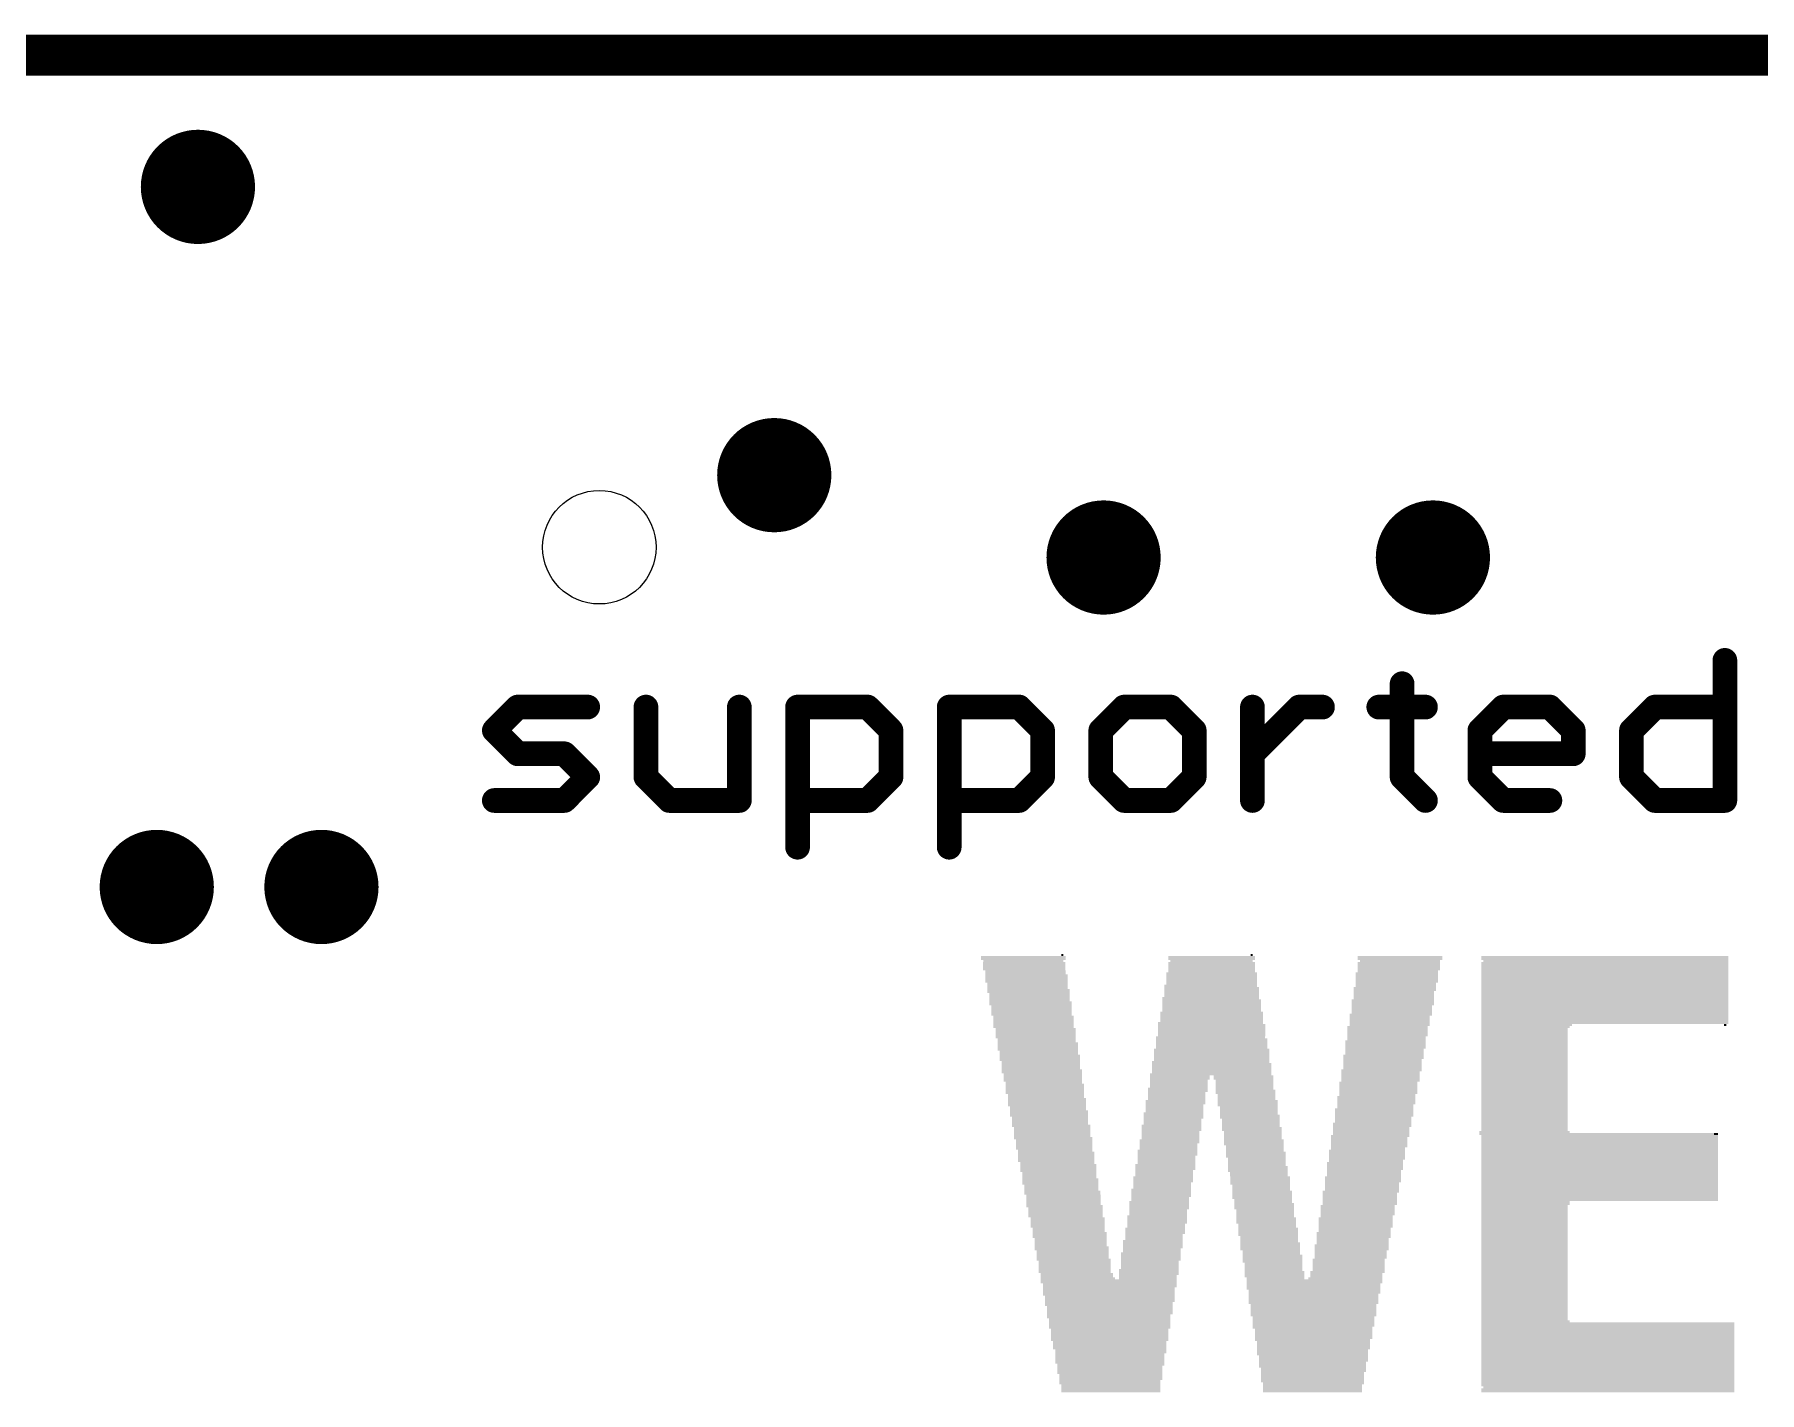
# Model space of a CAD drawing. Extents: x -2.4 to 65.5, y -2.3 to 59.9.
# Drawn here: x 31.12 to 41.77, y 51.49 to 59.87 of the extents above; entities that cross this region are included whole.
import ezdxf

# ---------------------------------------------------------------- set-up
doc = ezdxf.new("R2010")
doc.units = 0
for name, color, linetype in [('18', 94, 'CONTINUOUS'), ('20', 178, 'CONTINUOUS'), ('21', 251, 'CONTINUOUS')]:
    doc.layers.add(name, color=color, linetype=linetype)

# ---------------------------------------------------------------- blocks, each defined once
blk = doc.blocks.new('RECT')
blk.add_solid([(-0.5, -0.5), (0.5, -0.5), (-0.5, 0.5), (0.5, 0.5)])
blk = doc.blocks.new('ROUNDV')
at = {"const_width": 0.5}
blk.add_lwpolyline([(0, -0.25, 1), (0, 0.25, 1), (0, -0.25)], format="xyb", dxfattribs=at)

msp = doc.modelspace()

# ---------------------------------------------------------------- linework, layer by layer
at = {"layer": '20', "const_width": 0.254}
msp.add_lwpolyline([(25.2222, 59.7408), (59.3598, 59.7408)], dxfattribs=at)
at = {"layer": '20'}
msp.add_circle((34.6075, 56.7055), 0.35, dxfattribs=at)
at = {"layer": '21', "const_width": 0.1524}
for points in [[(41.5524, 56.0077), (41.5524, 55.1434)], [(39.561, 55.8637), (39.561, 55.2875)], [(33.9598, 55.5756), (34.1039, 55.7196)], [(34.1039, 55.7196), (34.536, 55.7196)], [(34.8953, 55.7196), (34.8953, 55.2875)], [(35.4715, 55.1434), (35.4715, 55.7196)], [(35.8308, 54.8553), (35.8308, 55.7196)], [(35.8308, 55.7196), (36.263, 55.7196)], [(36.263, 55.7196), (36.4071, 55.5756)], [(36.7664, 54.8553), (36.7664, 55.7196)], [(36.7664, 55.7196), (37.1985, 55.7196)], [(37.1985, 55.7196), (37.3426, 55.5756)], [(37.8459, 55.7196), (37.7019, 55.5756)], [(38.134, 55.7196), (37.8459, 55.7196)], [(38.2781, 55.5756), (38.134, 55.7196)], [(38.6374, 55.1434), (38.6374, 55.7196)], [(38.6374, 55.4315), (38.9255, 55.7196)], [(38.9255, 55.7196), (39.0696, 55.7196)], [(39.417, 55.7196), (39.7051, 55.7196)], [(40.0407, 55.5756), (40.1847, 55.7196)], [(40.1847, 55.7196), (40.4728, 55.7196)], [(40.4728, 55.7196), (40.6169, 55.5756)], [(40.9762, 55.5756), (41.1202, 55.7196)], [(41.1202, 55.7196), (41.5524, 55.7196)], [(34.1039, 55.4315), (33.9598, 55.5756)], [(36.4071, 55.5756), (36.4071, 55.2875)], [(37.3426, 55.5756), (37.3426, 55.2875)], [(37.7019, 55.5756), (37.7019, 55.2875)], [(38.2781, 55.2875), (38.2781, 55.5756)], [(40.0407, 55.2875), (40.0407, 55.5756)], [(40.6169, 55.5756), (40.6169, 55.4315)], [(40.9762, 55.2875), (40.9762, 55.5756)], [(34.392, 55.4315), (34.1039, 55.4315)], [(34.536, 55.2875), (34.392, 55.4315)], [(40.6169, 55.4315), (40.0407, 55.4315)], [(34.392, 55.1434), (34.536, 55.2875)], [(34.8953, 55.2875), (35.0394, 55.1434)], [(36.4071, 55.2875), (36.263, 55.1434)], [(37.3426, 55.2875), (37.1985, 55.1434)], [(37.7019, 55.2875), (37.8459, 55.1434)], [(38.134, 55.1434), (38.2781, 55.2875)], [(39.561, 55.2875), (39.7051, 55.1434)], [(40.1847, 55.1434), (40.0407, 55.2875)], [(41.1202, 55.1434), (40.9762, 55.2875)], [(33.9598, 55.1434), (34.392, 55.1434)], [(35.0394, 55.1434), (35.4715, 55.1434)], [(36.263, 55.1434), (35.8308, 55.1434)], [(37.1985, 55.1434), (36.7664, 55.1434)], [(37.8459, 55.1434), (38.134, 55.1434)], [(40.4728, 55.1434), (40.1847, 55.1434)], [(41.5524, 55.1434), (41.1202, 55.1434)]]:
    msp.add_lwpolyline(points, dxfattribs=at)
at = {"layer": '21', "const_width": 0.0762}
for points in [[(41.5905, 56.0077, 1), (41.5143, 56.0077)], [(39.5991, 55.8637, 1), (39.5229, 55.8637)], [(34.1039, 55.7577, 1), (34.1039, 55.6815)], [(34.1308, 55.6927, 1), (34.0769, 55.7466)], [(34.536, 55.6815, 1), (34.536, 55.7577)], [(34.9334, 55.7196, 1), (34.8572, 55.7196)], [(35.5096, 55.7196, 1), (35.4334, 55.7196)], [(35.8689, 55.7196, 1), (35.7927, 55.7196)], [(35.8308, 55.7577, 1), (35.8308, 55.6815)], [(36.2899, 55.7466, 1), (36.2361, 55.6927)], [(36.263, 55.6815, 1), (36.263, 55.7577)], [(36.8045, 55.7196, 1), (36.7283, 55.7196)], [(36.7664, 55.7577, 1), (36.7664, 55.6815)], [(37.2255, 55.7466, 1), (37.1716, 55.6927)], [(37.1985, 55.6815, 1), (37.1985, 55.7577)], [(37.8459, 55.7577, 1), (37.8459, 55.6815)], [(37.8729, 55.6927, 1), (37.819, 55.7466)], [(38.161, 55.7466, 1), (38.1071, 55.6927)], [(38.134, 55.6815, 1), (38.134, 55.7577)], [(38.6755, 55.7196, 1), (38.5993, 55.7196)], [(38.9255, 55.7577, 1), (38.9255, 55.6815)], [(38.9524, 55.6927, 1), (38.8986, 55.7466)], [(39.0696, 55.6815, 1), (39.0696, 55.7577)], [(39.417, 55.7577, 1), (39.417, 55.6815)], [(39.7051, 55.6815, 1), (39.7051, 55.7577)], [(40.1847, 55.7577, 1), (40.1847, 55.6815)], [(40.2117, 55.6927, 1), (40.1578, 55.7466)], [(40.4998, 55.7466, 1), (40.4459, 55.6927)], [(40.4728, 55.6815, 1), (40.4728, 55.7577)], [(41.1202, 55.7577, 1), (41.1202, 55.6815)], [(41.1472, 55.6927, 1), (41.0933, 55.7466)], [(41.5524, 55.6815, 1), (41.5524, 55.7577)], [(33.9867, 55.6025, 1), (33.9329, 55.5486)], [(33.9329, 55.6025, 1), (33.9867, 55.5486)], [(36.4452, 55.5756, 1), (36.369, 55.5756)], [(36.3801, 55.5486, 1), (36.434, 55.6025)], [(37.3807, 55.5756, 1), (37.3045, 55.5756)], [(37.3156, 55.5486, 1), (37.3695, 55.6025)], [(37.6749, 55.6025, 1), (37.7288, 55.5486)], [(37.74, 55.5756, 1), (37.6638, 55.5756)], [(38.3162, 55.5756, 1), (38.24, 55.5756)], [(38.2512, 55.5486, 1), (38.305, 55.6025)], [(40.0137, 55.6025, 1), (40.0676, 55.5486)], [(40.0788, 55.5756, 1), (40.0026, 55.5756)], [(40.655, 55.5756, 1), (40.5788, 55.5756)], [(40.59, 55.5486, 1), (40.6438, 55.6025)], [(40.9492, 55.6025, 1), (41.0031, 55.5486)], [(41.0143, 55.5756, 1), (40.9381, 55.5756)], [(34.1039, 55.4696, 1), (34.1039, 55.3934)], [(34.0769, 55.4046, 1), (34.1308, 55.4585)], [(34.4189, 55.4585, 1), (34.365, 55.4046)], [(34.392, 55.3934, 1), (34.392, 55.4696)], [(38.6105, 55.4585, 1), (38.6643, 55.4046)], [(40.0407, 55.4696, 1), (40.0407, 55.3934)], [(40.5788, 55.4315, 1), (40.655, 55.4315)], [(40.6169, 55.3934, 1), (40.6169, 55.4696)], [(34.563, 55.2605, 1), (34.5091, 55.3144)], [(34.5091, 55.2605, 1), (34.563, 55.3144)], [(34.9223, 55.3144, 1), (34.8684, 55.2605)], [(36.434, 55.2605, 1), (36.3801, 55.3144)], [(37.3695, 55.2605, 1), (37.3156, 55.3144)], [(37.7288, 55.3144, 1), (37.6749, 55.2605)], [(38.305, 55.2605, 1), (38.2512, 55.3144)], [(39.588, 55.3144, 1), (39.5341, 55.2605)], [(40.0676, 55.3144, 1), (40.0137, 55.2605)], [(41.0031, 55.3144, 1), (40.9492, 55.2605)], [(34.8572, 55.2875, 1), (34.9334, 55.2875)], [(36.369, 55.2875, 1), (36.4452, 55.2875)], [(37.3045, 55.2875, 1), (37.3807, 55.2875)], [(37.6638, 55.2875, 1), (37.74, 55.2875)], [(38.24, 55.2875, 1), (38.3162, 55.2875)], [(39.5229, 55.2875, 1), (39.5991, 55.2875)], [(40.0026, 55.2875, 1), (40.0788, 55.2875)], [(40.9381, 55.2875, 1), (41.0143, 55.2875)], [(33.9598, 55.1815, 1), (33.9598, 55.1053)], [(34.365, 55.1703, 1), (34.4189, 55.1165)], [(34.392, 55.1053, 1), (34.392, 55.1815)], [(35.0394, 55.1815, 1), (35.0394, 55.1053)], [(35.0124, 55.1165, 1), (35.0663, 55.1703)], [(35.4334, 55.1434, 1), (35.5096, 55.1434)], [(35.4715, 55.1053, 1), (35.4715, 55.1815)], [(35.8308, 55.1815, 1), (35.8308, 55.1053)], [(36.2361, 55.1703, 1), (36.2899, 55.1165)], [(36.263, 55.1053, 1), (36.263, 55.1815)], [(36.7664, 55.1815, 1), (36.7664, 55.1053)], [(37.1716, 55.1703, 1), (37.2255, 55.1165)], [(37.1985, 55.1053, 1), (37.1985, 55.1815)], [(37.8459, 55.1815, 1), (37.8459, 55.1053)], [(37.819, 55.1165, 1), (37.8729, 55.1703)], [(38.1071, 55.1703, 1), (38.161, 55.1165)], [(38.134, 55.1053, 1), (38.134, 55.1815)], [(38.5993, 55.1434, 1), (38.6755, 55.1434)], [(39.6782, 55.1165, 1), (39.732, 55.1703)], [(40.1847, 55.1815, 1), (40.1847, 55.1053)], [(40.1578, 55.1165, 1), (40.2117, 55.1703)], [(40.4728, 55.1053, 1), (40.4728, 55.1815)], [(41.1202, 55.1815, 1), (41.1202, 55.1053)], [(41.0933, 55.1165, 1), (41.1472, 55.1703)], [(41.5143, 55.1434, 1), (41.5905, 55.1434)], [(41.5524, 55.1053, 1), (41.5524, 55.1815)], [(35.7927, 54.8553, 1), (35.8689, 54.8553)], [(36.7283, 54.8553, 1), (36.8045, 54.8553)]]:
    msp.add_lwpolyline(points, format="xyb", dxfattribs=at)

# ---------------------------------------------------------------- block references
at = {"layer": '18', "xscale": 0.7048, "yscale": 0.7048}
for p in [(32.131, 58.928), (35.687, 57.15), (37.719, 56.642), (39.751, 56.642), (31.877, 54.61), (32.893, 54.61)]:
    msp.add_blockref('ROUNDV', p, dxfattribs=at)
at = {"layer": '21', "yscale": 0.0127}
for p, xscale in [((37.2237, 54.1782), 0.5207), ((37.465, 54.1909), 0.0127), ((38.3858, 54.1782), 0.5334), ((38.6334, 54.1909), 0.0127), ((39.5478, 54.1782), 0.5207), ((40.8115, 54.1782), 1.524), ((37.2237, 54.1655), 0.5207), ((37.23, 54.1401), 0.508), ((37.23, 54.1274), 0.508), ((37.23, 54.1147), 0.508), ((37.23, 54.102), 0.508), ((37.2237, 54.1528), 0.4953), ((37.2364, 54.0893), 0.4953), ((37.2364, 54.0766), 0.4953), ((37.2428, 54.0639), 0.508), ((38.3858, 54.0766), 0.5588), ((38.3858, 54.0639), 0.5588), ((38.3858, 54.1655), 0.5334), ((38.3858, 54.1401), 0.5334), ((38.3858, 54.1274), 0.5334), ((38.3858, 54.1147), 0.5334), ((38.3858, 54.102), 0.5334), ((38.3858, 54.0893), 0.5334), ((38.3858, 54.1528), 0.508), ((39.5288, 54.0766), 0.508), ((39.5288, 54.0639), 0.508), ((39.5478, 54.1655), 0.5207), ((39.5351, 54.0893), 0.4953), ((39.5415, 54.1401), 0.508), ((39.5415, 54.1274), 0.508), ((39.5415, 54.1147), 0.508), ((39.5415, 54.102), 0.508), ((39.5478, 54.1528), 0.4953), ((40.8115, 54.1655), 1.524), ((40.8115, 54.1401), 1.524), ((40.8115, 54.1274), 1.524), ((40.8115, 54.1147), 1.524), ((40.8115, 54.102), 1.524), ((40.8115, 54.0893), 1.524), ((40.8115, 54.0766), 1.524), ((40.8115, 54.0639), 1.524), ((40.8178, 54.1528), 1.5113), ((37.2428, 54.0512), 0.508), ((37.2428, 54.0385), 0.508), ((37.2428, 54.0258), 0.508), ((37.2491, 54.0131), 0.4953), ((37.2491, 54.0004), 0.4953), ((37.2491, 53.9877), 0.4953), ((37.2555, 53.975), 0.508), ((37.2555, 53.9623), 0.508), ((38.3794, 54.0004), 0.5715), ((38.3858, 53.9877), 0.5842), ((38.3858, 53.975), 0.5842), ((38.3858, 53.9623), 0.5842), ((38.3858, 54.0512), 0.5588), ((38.3858, 54.0385), 0.5588), ((38.3858, 54.0258), 0.5588), ((38.3858, 54.0131), 0.5588), ((39.516, 53.9877), 0.508), ((39.516, 53.975), 0.508), ((39.5097, 53.9623), 0.4953), ((39.5224, 54.0131), 0.4953), ((39.5224, 54.0004), 0.4953), ((39.5288, 54.0512), 0.508), ((39.5288, 54.0385), 0.508), ((39.5288, 54.0258), 0.508), ((40.8115, 54.0512), 1.524), ((40.8115, 54.0385), 1.524), ((40.8115, 54.0258), 1.524), ((40.8115, 54.0131), 1.524), ((40.8115, 54.0004), 1.524), ((40.8115, 53.9877), 1.524), ((40.8115, 53.975), 1.524), ((40.8115, 53.9623), 1.524), ((37.2681, 53.8988), 0.508), ((37.2681, 53.8861), 0.508), ((37.2618, 53.9496), 0.4953), ((37.2618, 53.9369), 0.4953), ((37.2618, 53.9242), 0.4953), ((37.2618, 53.9115), 0.4953), ((37.2745, 53.8734), 0.4953), ((37.2745, 53.8607), 0.4953), ((38.3794, 53.9242), 0.5969), ((38.3858, 53.9115), 0.6096), ((38.3858, 53.8988), 0.6096), ((38.3858, 53.8861), 0.6096), ((38.3858, 53.8734), 0.6096), ((38.3858, 53.8607), 0.6096), ((38.3858, 53.9496), 0.5842), ((38.3858, 53.9369), 0.5842), ((39.497, 53.8734), 0.4953), ((39.497, 53.8607), 0.4953), ((39.5034, 53.9115), 0.508), ((39.5034, 53.8988), 0.508), ((39.5034, 53.8861), 0.508), ((39.5097, 53.9496), 0.4953), ((39.5097, 53.9369), 0.4953), ((39.5097, 53.9242), 0.4953), ((40.8115, 53.9496), 1.524), ((40.8115, 53.9369), 1.524), ((40.8115, 53.9242), 1.524), ((40.8115, 53.9115), 1.524), ((40.8115, 53.8988), 1.524), ((40.8115, 53.8861), 1.524), ((40.8115, 53.8734), 1.524), ((40.8115, 53.8607), 1.524), ((37.2745, 53.848), 0.4953), ((37.2745, 53.8353), 0.4953), ((37.2745, 53.8226), 0.4953), ((37.2872, 53.8099), 0.4953), ((37.2872, 53.7972), 0.4953), ((37.2872, 53.7845), 0.4953), ((37.2872, 53.7718), 0.4953), ((37.2872, 53.7591), 0.4953), ((37.2872, 53.7464), 0.4953), ((38.3794, 53.7718), 0.6477), ((38.3858, 53.7591), 0.6604), ((38.3858, 53.7464), 0.6604), ((38.3858, 53.8353), 0.635), ((38.3858, 53.8226), 0.635), ((38.3858, 53.8099), 0.635), ((38.3858, 53.7972), 0.635), ((38.3858, 53.7845), 0.635), ((38.3858, 53.848), 0.6096), ((39.4716, 53.7464), 0.4953), ((39.4843, 53.8099), 0.4953), ((39.4843, 53.7972), 0.4953), ((39.4843, 53.7845), 0.4953), ((39.4843, 53.7718), 0.4953), ((39.4843, 53.7591), 0.4953), ((39.4907, 53.8226), 0.508), ((39.497, 53.848), 0.4953), ((39.497, 53.8353), 0.4953), ((40.8115, 53.848), 1.524), ((40.8115, 53.8353), 1.524), ((40.8115, 53.8226), 1.524), ((40.8115, 53.8099), 1.524), ((40.8115, 53.7972), 1.524), ((40.8115, 53.7845), 1.524), ((40.8115, 53.7718), 1.524), ((40.3289, 53.7591), 0.5588), ((40.3225, 53.7464), 0.5461), ((41.5544, 53.7591), 0.0127), ((37.2999, 53.7337), 0.4953), ((37.2999, 53.721), 0.4953), ((37.2999, 53.7083), 0.4953), ((37.2999, 53.6956), 0.4953), ((37.2999, 53.6829), 0.4953), ((37.3062, 53.6702), 0.4826), ((37.3062, 53.6575), 0.4826), ((37.3126, 53.6448), 0.4953), ((38.3794, 53.6829), 0.6731), ((38.3858, 53.6702), 0.6858), ((38.3858, 53.6575), 0.6858), ((38.3858, 53.6448), 0.6858), ((38.3858, 53.7337), 0.6604), ((38.3858, 53.721), 0.6604), ((38.3858, 53.7083), 0.6604), ((38.3858, 53.6956), 0.6604), ((39.4589, 53.6575), 0.4953), ((39.4589, 53.6448), 0.4953), ((39.4716, 53.7337), 0.4953), ((39.4716, 53.721), 0.4953), ((39.4716, 53.7083), 0.4953), ((39.4716, 53.6956), 0.4953), ((39.4653, 53.6829), 0.4826), ((39.4653, 53.6702), 0.4826), ((40.3162, 53.7337), 0.5334), ((40.3162, 53.721), 0.5334), ((40.3162, 53.7083), 0.5334), ((40.3162, 53.6956), 0.5334), ((40.3162, 53.6829), 0.5334), ((40.3162, 53.6702), 0.5334), ((40.3162, 53.6575), 0.5334), ((40.3162, 53.6448), 0.5334), ((37.3126, 53.6321), 0.4953), ((37.3126, 53.6194), 0.4953), ((37.3126, 53.6067), 0.4953), ((37.3253, 53.5686), 0.4953), ((37.3253, 53.5559), 0.4953), ((37.3253, 53.5432), 0.4953), ((37.319, 53.594), 0.4826), ((37.319, 53.5813), 0.4826), ((37.3317, 53.5305), 0.4826), ((38.3794, 53.5305), 0.7239), ((38.3858, 53.6067), 0.7112), ((38.3858, 53.594), 0.7112), ((38.3858, 53.5813), 0.7112), ((38.3858, 53.5686), 0.7112), ((38.3858, 53.5559), 0.7112), ((38.3858, 53.5432), 0.7112), ((38.3858, 53.6321), 0.6858), ((38.3858, 53.6194), 0.6858), ((39.4462, 53.5686), 0.4953), ((39.4462, 53.5559), 0.4953), ((39.4398, 53.5432), 0.4826), ((39.4398, 53.5305), 0.4826), ((39.4589, 53.6321), 0.4953), ((39.4589, 53.6194), 0.4953), ((39.4526, 53.6067), 0.4826), ((39.4526, 53.594), 0.4826), ((39.4526, 53.5813), 0.4826), ((40.3162, 53.6321), 0.5334), ((40.3162, 53.6194), 0.5334), ((40.3162, 53.6067), 0.5334), ((40.3162, 53.594), 0.5334), ((40.3162, 53.5813), 0.5334), ((40.3162, 53.5686), 0.5334), ((40.3162, 53.5559), 0.5334), ((40.3162, 53.5432), 0.5334), ((40.3162, 53.5305), 0.5334), ((37.3317, 53.5178), 0.4826), ((37.3317, 53.5051), 0.4826), ((37.3317, 53.4924), 0.4826), ((37.338, 53.4797), 0.4953), ((37.338, 53.467), 0.4953), ((37.3443, 53.4543), 0.4826), ((37.3443, 53.4416), 0.4826), ((37.3443, 53.4289), 0.4826), ((38.3794, 53.4543), 0.7493), ((38.1889, 53.4416), 0.3683), ((38.1889, 53.4289), 0.3683), ((38.3858, 53.5178), 0.7366), ((38.3858, 53.5051), 0.7366), ((38.3858, 53.4924), 0.7366), ((38.3858, 53.4797), 0.7366), ((38.3858, 53.467), 0.7366), ((38.5826, 53.4416), 0.3683), ((38.5826, 53.4289), 0.3683), ((39.4335, 53.4797), 0.4953), ((39.4272, 53.467), 0.4826), ((39.4272, 53.4543), 0.4826), ((39.4272, 53.4416), 0.4826), ((39.4272, 53.4289), 0.4826), ((39.4398, 53.5178), 0.4826), ((39.4398, 53.5051), 0.4826), ((39.4398, 53.4924), 0.4826), ((40.3162, 53.5178), 0.5334), ((40.3162, 53.5051), 0.5334), ((40.3162, 53.4924), 0.5334), ((40.3162, 53.4797), 0.5334), ((40.3162, 53.467), 0.5334), ((40.3162, 53.4543), 0.5334), ((40.3162, 53.4416), 0.5334), ((40.3162, 53.4289), 0.5334), ((37.3443, 53.4162), 0.4826), ((37.3507, 53.4035), 0.4699), ((37.3571, 53.3908), 0.4826), ((37.3571, 53.3781), 0.4826), ((37.3571, 53.3654), 0.4826), ((37.3571, 53.3527), 0.4826), ((37.3571, 53.34), 0.4826), ((37.3634, 53.3273), 0.4699), ((38.1762, 53.3654), 0.3683), ((38.1762, 53.3527), 0.3683), ((38.1699, 53.34), 0.3556), ((38.1699, 53.3273), 0.3556), ((38.1825, 53.4162), 0.3556), ((38.1825, 53.4035), 0.3556), ((38.1825, 53.3908), 0.3556), ((38.1825, 53.3781), 0.3556), ((38.5953, 53.3527), 0.3683), ((38.5953, 53.34), 0.3683), ((38.589, 53.4162), 0.3556), ((38.589, 53.4035), 0.3556), ((38.589, 53.3908), 0.3556), ((38.589, 53.3781), 0.3556), ((38.589, 53.3654), 0.3556), ((38.6016, 53.3273), 0.3556), ((39.4081, 53.3273), 0.4699), ((39.4145, 53.4035), 0.4826), ((39.4145, 53.3908), 0.4826), ((39.4145, 53.3781), 0.4826), ((39.4145, 53.3654), 0.4826), ((39.4145, 53.3527), 0.4826), ((39.4145, 53.34), 0.4826), ((39.4272, 53.4162), 0.4826), ((40.3162, 53.4162), 0.5334), ((40.3162, 53.4035), 0.5334), ((40.3162, 53.3908), 0.5334), ((40.3162, 53.3781), 0.5334), ((40.3162, 53.3654), 0.5334), ((40.3162, 53.3527), 0.5334), ((40.3162, 53.34), 0.5334), ((40.3162, 53.3273), 0.5334), ((37.3634, 53.3146), 0.4699), ((37.3698, 53.3019), 0.4826), ((37.3698, 53.2892), 0.4826), ((37.3698, 53.2765), 0.4826), ((37.3698, 53.2638), 0.4826), ((37.3824, 53.2257), 0.4826), ((37.3824, 53.213), 0.4826), ((37.3761, 53.2511), 0.4699), ((37.3761, 53.2384), 0.4699), ((38.1508, 53.213), 0.3683), ((38.1635, 53.2892), 0.3683), ((38.1635, 53.2765), 0.3683), ((38.1572, 53.2638), 0.3556), ((38.1572, 53.2511), 0.3556), ((38.1572, 53.2384), 0.3556), ((38.1572, 53.2257), 0.3556), ((38.1699, 53.3146), 0.3556), ((38.1699, 53.3019), 0.3556), ((38.6016, 53.3146), 0.3556), ((38.6016, 53.3019), 0.3556), ((38.608, 53.2892), 0.3683), ((38.608, 53.2765), 0.3683), ((38.608, 53.2638), 0.3683), ((38.6144, 53.2511), 0.3556), ((38.6144, 53.2384), 0.3556), ((38.6144, 53.2257), 0.3556), ((38.6144, 53.213), 0.3556), ((39.3891, 53.2384), 0.4826), ((39.3891, 53.2257), 0.4826), ((39.3891, 53.213), 0.4826), ((39.4017, 53.3146), 0.4826), ((39.4017, 53.3019), 0.4826), ((39.4017, 53.2892), 0.4826), ((39.4017, 53.2765), 0.4826), ((39.3954, 53.2638), 0.4699), ((39.3954, 53.2511), 0.4699), ((40.3162, 53.3146), 0.5334), ((40.3162, 53.3019), 0.5334), ((40.3162, 53.2892), 0.5334), ((40.3162, 53.2765), 0.5334), ((40.3162, 53.2638), 0.5334), ((40.3162, 53.2511), 0.5334), ((40.3162, 53.2384), 0.5334), ((40.3162, 53.2257), 0.5334), ((40.3162, 53.213), 0.5334), ((37.3824, 53.2003), 0.4826), ((37.3888, 53.1876), 0.4699), ((37.3888, 53.1749), 0.4699), ((37.3888, 53.1622), 0.4699), ((37.3888, 53.1495), 0.4699), ((37.3952, 53.1368), 0.4826), ((37.4015, 53.1241), 0.4699), ((37.4015, 53.1114), 0.4699), ((38.1381, 53.1368), 0.3683), ((38.1381, 53.1241), 0.3683), ((38.1381, 53.1114), 0.3683), ((38.1508, 53.2003), 0.3683), ((38.1508, 53.1876), 0.3683), ((38.1444, 53.1749), 0.3556), ((38.1444, 53.1622), 0.3556), ((38.1444, 53.1495), 0.3556), ((38.6207, 53.2003), 0.3683), ((38.6207, 53.1876), 0.3683), ((38.6334, 53.1241), 0.3683), ((38.6334, 53.1114), 0.3683), ((38.6271, 53.1749), 0.3556), ((38.6271, 53.1622), 0.3556), ((38.6271, 53.1495), 0.3556), ((38.6271, 53.1368), 0.3556), ((39.37, 53.1241), 0.4699), ((39.37, 53.1114), 0.4699), ((39.3764, 53.1495), 0.4826), ((39.3764, 53.1368), 0.4826), ((39.3891, 53.2003), 0.4826), ((39.3827, 53.1876), 0.4699), ((39.3827, 53.1749), 0.4699), ((39.3827, 53.1622), 0.4699), ((40.3162, 53.2003), 0.5334), ((40.3162, 53.1876), 0.5334), ((40.3162, 53.1749), 0.5334), ((40.3162, 53.1622), 0.5334), ((40.3162, 53.1495), 0.5334), ((40.3162, 53.1368), 0.5334), ((40.3162, 53.1241), 0.5334), ((40.3162, 53.1114), 0.5334), ((37.4015, 53.0987), 0.4699), ((37.4015, 53.086), 0.4699), ((37.4015, 53.0733), 0.4699), ((37.4079, 53.0606), 0.4826), ((37.4142, 53.0479), 0.4699), ((37.4142, 53.0352), 0.4699), ((37.4142, 53.0225), 0.4699), ((37.4142, 53.0098), 0.4699), ((38.1254, 53.0479), 0.3683), ((38.1254, 53.0352), 0.3683), ((38.1191, 53.0225), 0.3556), ((38.1191, 53.0098), 0.3556), ((38.1318, 53.0987), 0.3556), ((38.1318, 53.086), 0.3556), ((38.1318, 53.0733), 0.3556), ((38.1318, 53.0606), 0.3556), ((38.6397, 53.0987), 0.3556), ((38.6397, 53.086), 0.3556), ((38.6397, 53.0733), 0.3556), ((38.6397, 53.0606), 0.3556), ((38.6461, 53.0479), 0.3683), ((38.6461, 53.0352), 0.3683), ((38.6461, 53.0225), 0.3683), ((38.6525, 53.0098), 0.3556), ((39.3636, 53.0733), 0.4826), ((39.3573, 53.0606), 0.4699), ((39.3573, 53.0479), 0.4699), ((39.3573, 53.0352), 0.4699), ((39.3573, 53.0225), 0.4699), ((39.3573, 53.0098), 0.4699), ((39.37, 53.0987), 0.4699), ((39.37, 53.086), 0.4699), ((40.3162, 53.0987), 0.5588), ((40.7734, 53.086), 1.4732), ((40.7797, 53.0733), 1.4605), ((40.7797, 53.0606), 1.4605), ((40.7797, 53.0479), 1.4605), ((40.7797, 53.0352), 1.4605), ((40.7797, 53.0225), 1.4605), ((40.7797, 53.0098), 1.4605), ((41.4973, 53.086), 0.0254), ((37.4142, 52.9971), 0.4699), ((37.4205, 52.9844), 0.4572), ((37.4269, 52.9717), 0.4699), ((37.4269, 52.959), 0.4699), ((37.4269, 52.9463), 0.4699), ((37.4269, 52.9336), 0.4699), ((37.4269, 52.9209), 0.4699), ((37.4333, 52.9082), 0.4572), ((37.4396, 52.8955), 0.4699), ((38.1, 52.8955), 0.3683), ((38.1127, 52.9844), 0.3683), ((38.1127, 52.9717), 0.3683), ((38.1127, 52.959), 0.3683), ((38.1063, 52.9463), 0.3556), ((38.1063, 52.9336), 0.3556), ((38.1063, 52.9209), 0.3556), ((38.1063, 52.9082), 0.3556), ((38.1191, 52.9971), 0.3556), ((38.6588, 52.9717), 0.3683), ((38.6588, 52.959), 0.3683), ((38.6588, 52.9463), 0.3683), ((38.6525, 52.9971), 0.3556), ((38.6525, 52.9844), 0.3556), ((38.6652, 52.9336), 0.3556), ((38.6652, 52.9209), 0.3556), ((38.6652, 52.9082), 0.3556), ((38.6652, 52.8955), 0.3556), ((39.3319, 52.9082), 0.4699), ((39.3319, 52.8955), 0.4699), ((39.3446, 52.9844), 0.4699), ((39.3446, 52.9717), 0.4699), ((39.3446, 52.959), 0.4699), ((39.3446, 52.9463), 0.4699), ((39.3446, 52.9336), 0.4699), ((39.3383, 52.9209), 0.4572), ((39.351, 52.9971), 0.4572), ((40.7797, 52.9971), 1.4605), ((40.7797, 52.9844), 1.4605), ((40.7797, 52.9717), 1.4605), ((40.7797, 52.959), 1.4605), ((40.7797, 52.9463), 1.4605), ((40.7797, 52.9336), 1.4605), ((40.7797, 52.9209), 1.4605), ((40.7797, 52.9082), 1.4605), ((40.7797, 52.8955), 1.4605), ((37.4396, 52.8828), 0.4699), ((37.4396, 52.8701), 0.4699), ((37.4396, 52.8574), 0.4699), ((37.446, 52.8447), 0.4572), ((37.446, 52.832), 0.4572), ((37.446, 52.8193), 0.4572), ((37.4523, 52.8066), 0.4699), ((37.4523, 52.7939), 0.4699), ((38.0873, 52.8193), 0.3683), ((38.0873, 52.8066), 0.3683), ((38.0873, 52.7939), 0.3683), ((38.1, 52.8828), 0.3683), ((38.1, 52.8701), 0.3683), ((38.0937, 52.8574), 0.3556), ((38.0937, 52.8447), 0.3556), ((38.0937, 52.832), 0.3556), ((38.6715, 52.8828), 0.3683), ((38.6715, 52.8701), 0.3683), ((38.6715, 52.8574), 0.3683), ((38.6778, 52.8447), 0.3556), ((38.6778, 52.832), 0.3556), ((38.6842, 52.8193), 0.3683), ((38.6842, 52.8066), 0.3683), ((38.6842, 52.7939), 0.3683), ((39.3192, 52.8193), 0.4699), ((39.3192, 52.8066), 0.4699), ((39.3192, 52.7939), 0.4699), ((39.3319, 52.8828), 0.4699), ((39.3319, 52.8701), 0.4699), ((39.3255, 52.8574), 0.4572), ((39.3255, 52.8447), 0.4572), ((39.3255, 52.832), 0.4572), ((40.7797, 52.8828), 1.4605), ((40.7797, 52.8701), 1.4605), ((40.7797, 52.8574), 1.4605), ((40.7797, 52.8447), 1.4605), ((40.7797, 52.832), 1.4605), ((40.7797, 52.8193), 1.4605), ((40.7797, 52.8066), 1.4605), ((40.7797, 52.7939), 1.4605), ((37.4523, 52.7812), 0.4699), ((37.4586, 52.7685), 0.4572), ((37.4586, 52.7558), 0.4572), ((37.4586, 52.7431), 0.4572), ((37.465, 52.7304), 0.4699), ((37.465, 52.7177), 0.4699), ((37.4714, 52.705), 0.4572), ((37.4714, 52.6923), 0.4572), ((37.4714, 52.6796), 0.4572), ((38.0746, 52.7431), 0.3683), ((38.0746, 52.7304), 0.3683), ((38.0746, 52.7177), 0.3683), ((38.0746, 52.705), 0.3683), ((38.0682, 52.6923), 0.3556), ((38.0682, 52.6796), 0.3556), ((38.081, 52.7812), 0.3556), ((38.081, 52.7685), 0.3556), ((38.081, 52.7558), 0.3556), ((38.6842, 52.7812), 0.3683), ((38.6969, 52.7304), 0.3683), ((38.6969, 52.7177), 0.3683), ((38.6969, 52.705), 0.3683), ((38.6969, 52.6923), 0.3683), ((38.6906, 52.7685), 0.3556), ((38.6906, 52.7558), 0.3556), ((38.6906, 52.7431), 0.3556), ((38.7033, 52.6796), 0.3556), ((39.3065, 52.7304), 0.4699), ((39.3002, 52.7177), 0.4572), ((39.3002, 52.705), 0.4572), ((39.3002, 52.6923), 0.4572), ((39.3002, 52.6796), 0.4572), ((39.3129, 52.7812), 0.4572), ((39.3129, 52.7685), 0.4572), ((39.3129, 52.7558), 0.4572), ((39.3129, 52.7431), 0.4572), ((40.7797, 52.7812), 1.4605), ((40.7797, 52.7685), 1.4605), ((40.7797, 52.7558), 1.4605), ((40.7797, 52.7431), 1.4605), ((40.7797, 52.7304), 1.4605), ((40.7797, 52.7177), 1.4605), ((40.7797, 52.705), 1.4605), ((40.7797, 52.6923), 1.4605), ((40.7797, 52.6796), 1.4605), ((37.4714, 52.6669), 0.4572), ((37.4714, 52.6542), 0.4572), ((37.4777, 52.6415), 0.4699), ((37.4841, 52.6288), 0.4572), ((37.4841, 52.6161), 0.4572), ((37.4841, 52.6034), 0.4572), ((37.4841, 52.5907), 0.4572), ((37.4841, 52.578), 0.4572), ((38.0492, 52.578), 0.3683), ((38.0619, 52.6669), 0.3683), ((38.0619, 52.6542), 0.3683), ((38.0619, 52.6415), 0.3683), ((38.0619, 52.6288), 0.3683), ((38.0556, 52.6161), 0.3556), ((38.0556, 52.6034), 0.3556), ((38.0556, 52.5907), 0.3556), ((38.7096, 52.6542), 0.3683), ((38.7096, 52.6415), 0.3683), ((38.7096, 52.6288), 0.3683), ((38.7033, 52.6669), 0.3556), ((38.7159, 52.6161), 0.3556), ((38.7159, 52.6034), 0.3556), ((38.7159, 52.5907), 0.3556), ((38.7159, 52.578), 0.3556), ((39.2874, 52.6415), 0.4572), ((39.2874, 52.6288), 0.4572), ((39.2874, 52.6161), 0.4572), ((39.2874, 52.6034), 0.4572), ((39.2874, 52.5907), 0.4572), ((39.2811, 52.578), 0.4445), ((39.3002, 52.6669), 0.4572), ((39.3002, 52.6542), 0.4572), ((40.3225, 52.6669), 0.5461), ((40.3225, 52.6542), 0.5461), ((40.3162, 52.6415), 0.5334), ((40.3162, 52.6288), 0.5334), ((40.3162, 52.6161), 0.5334), ((40.3162, 52.6034), 0.5334), ((40.3162, 52.5907), 0.5334), ((40.3162, 52.578), 0.5334), ((37.4967, 52.5653), 0.4572), ((37.4967, 52.5526), 0.4572), ((37.4967, 52.5399), 0.4572), ((37.4967, 52.5272), 0.4572), ((37.4967, 52.5145), 0.4572), ((37.5031, 52.5018), 0.4445), ((37.5031, 52.4891), 0.4445), ((37.5095, 52.4764), 0.4572), ((38.0365, 52.5018), 0.3683), ((38.0365, 52.4891), 0.3683), ((38.0365, 52.4764), 0.3683), ((38.0492, 52.5653), 0.3683), ((38.0492, 52.5526), 0.3683), ((38.0492, 52.5399), 0.3683), ((38.0429, 52.5272), 0.3556), ((38.0429, 52.5145), 0.3556), ((38.7223, 52.5653), 0.3683), ((38.7223, 52.5526), 0.3683), ((38.7223, 52.5399), 0.3683), ((38.735, 52.5018), 0.3683), ((38.735, 52.4891), 0.3683), ((38.735, 52.4764), 0.3683), ((38.7287, 52.5272), 0.3556), ((38.7287, 52.5145), 0.3556), ((39.2621, 52.4764), 0.4572), ((39.2684, 52.5018), 0.4445), ((39.2684, 52.4891), 0.4445), ((39.2748, 52.5653), 0.4572), ((39.2748, 52.5526), 0.4572), ((39.2748, 52.5399), 0.4572), ((39.2748, 52.5272), 0.4572), ((39.2748, 52.5145), 0.4572), ((40.3162, 52.5653), 0.5334), ((40.3162, 52.5526), 0.5334), ((40.3162, 52.5399), 0.5334), ((40.3162, 52.5272), 0.5334), ((40.3162, 52.5145), 0.5334), ((40.3162, 52.5018), 0.5334), ((40.3162, 52.4891), 0.5334), ((40.3162, 52.4764), 0.5334), ((37.5095, 52.4637), 0.4572), ((37.5095, 52.451), 0.4572), ((37.5158, 52.4383), 0.4445), ((37.5158, 52.4256), 0.4445), ((37.5158, 52.4129), 0.4445), ((37.5158, 52.4002), 0.4445), ((37.5222, 52.3875), 0.4572), ((37.5222, 52.3748), 0.4572), ((37.5285, 52.3621), 0.4445), ((38.0238, 52.4256), 0.3683), ((38.0238, 52.4129), 0.3683), ((38.0238, 52.4002), 0.3683), ((38.0238, 52.3875), 0.3683), ((38.0175, 52.3748), 0.3556), ((38.0175, 52.3621), 0.3556), ((38.0301, 52.4637), 0.3556), ((38.0301, 52.451), 0.3556), ((38.0301, 52.4383), 0.3556), ((38.735, 52.4637), 0.3683), ((38.7477, 52.4129), 0.3683), ((38.7477, 52.4002), 0.3683), ((38.7477, 52.3875), 0.3683), ((38.7477, 52.3748), 0.3683), ((38.7414, 52.451), 0.3556), ((38.7414, 52.4383), 0.3556), ((38.7414, 52.4256), 0.3556), ((38.754, 52.3621), 0.3556), ((39.2493, 52.4002), 0.4572), ((39.2493, 52.3875), 0.4572), ((39.2493, 52.3748), 0.4572), ((39.243, 52.3621), 0.4445), ((39.2557, 52.4383), 0.4445), ((39.2557, 52.4256), 0.4445), ((39.2557, 52.4129), 0.4445), ((39.2621, 52.4637), 0.4572), ((39.2621, 52.451), 0.4572), ((40.3162, 52.4637), 0.5334), ((40.3162, 52.451), 0.5334), ((40.3162, 52.4383), 0.5334), ((40.3162, 52.4256), 0.5334), ((40.3162, 52.4129), 0.5334), ((40.3162, 52.4002), 0.5334), ((40.3162, 52.3875), 0.5334), ((40.3162, 52.3748), 0.5334), ((40.3162, 52.3621), 0.5334), ((37.5285, 52.3494), 0.4445), ((37.5285, 52.3367), 0.4445), ((37.5285, 52.324), 0.4445), ((37.5348, 52.3113), 0.4572), ((37.5412, 52.2986), 0.4445), ((37.5412, 52.2859), 0.4445), ((37.5412, 52.2732), 0.4445), ((37.5412, 52.2605), 0.4445), ((38.0111, 52.3494), 0.3683), ((38.0111, 52.3367), 0.3683), ((38.0111, 52.324), 0.3683), ((38.0111, 52.3113), 0.3683), ((38.0048, 52.2986), 0.3556), ((38.0048, 52.2859), 0.3556), ((38.0048, 52.2732), 0.3556), ((38.0048, 52.2605), 0.3556), ((38.754, 52.3494), 0.3556), ((38.7604, 52.3367), 0.3683), ((38.7604, 52.324), 0.3683), ((38.7604, 52.3113), 0.3683), ((38.7604, 52.2986), 0.3683), ((38.7668, 52.2859), 0.3556), ((38.7668, 52.2732), 0.3556), ((38.7668, 52.2605), 0.3556), ((39.2303, 52.3113), 0.4445), ((39.2303, 52.2986), 0.4445), ((39.2303, 52.2859), 0.4445), ((39.2303, 52.2732), 0.4445), ((39.2303, 52.2605), 0.4445), ((39.243, 52.3494), 0.4445), ((39.243, 52.3367), 0.4445), ((39.243, 52.324), 0.4445), ((40.3162, 52.3494), 0.5334), ((40.3162, 52.3367), 0.5334), ((40.3162, 52.324), 0.5334), ((40.3162, 52.3113), 0.5334), ((40.3162, 52.2986), 0.5334), ((40.3162, 52.2859), 0.5334), ((40.3162, 52.2732), 0.5334), ((40.3162, 52.2605), 0.5334), ((37.5412, 52.2478), 0.4445), ((37.5412, 52.2351), 0.4445), ((37.5539, 52.2224), 0.4445), ((37.5539, 52.2097), 0.4445), ((37.5603, 52.197), 0.4572), ((37.7508, 52.1843), 0.8382), ((37.7508, 52.1716), 0.8382), ((37.7571, 52.1589), 0.8255), ((37.9984, 52.2478), 0.3683), ((37.9984, 52.2351), 0.3683), ((37.9984, 52.2224), 0.3683), ((37.992, 52.2097), 0.3556), ((37.992, 52.197), 0.3556), ((38.7731, 52.2351), 0.3683), ((38.7731, 52.2224), 0.3683), ((38.7731, 52.2097), 0.3683), ((38.7668, 52.2478), 0.3556), ((39.0207, 52.1843), 0.8382), ((39.0207, 52.1716), 0.8382), ((39.0144, 52.1589), 0.8255), ((38.7795, 52.197), 0.3556), ((39.2112, 52.197), 0.4572), ((39.2176, 52.2224), 0.4445), ((39.2176, 52.2097), 0.4445), ((39.224, 52.2351), 0.4572), ((39.2303, 52.2478), 0.4445), ((40.3162, 52.2478), 0.5334), ((40.3162, 52.2351), 0.5334), ((40.3162, 52.2224), 0.5334), ((40.3162, 52.2097), 0.5334), ((40.3162, 52.197), 0.5334), ((40.3162, 52.1843), 0.5334), ((40.3162, 52.1716), 0.5334), ((40.3162, 52.1589), 0.5334), ((37.7571, 52.1462), 0.8255), ((37.7508, 52.1335), 0.8128), ((37.7508, 52.1208), 0.8128), ((37.7508, 52.1081), 0.8128), ((37.7508, 52.0954), 0.8128), ((37.7571, 52.0827), 0.8001), ((37.7571, 52.07), 0.8001), ((37.7571, 52.0573), 0.8001), ((37.7508, 52.0446), 0.7874), ((39.0144, 52.1462), 0.8255), ((39.0144, 52.1335), 0.8255), ((39.0207, 52.1208), 0.8128), ((39.0207, 52.1081), 0.8128), ((39.0144, 52.0954), 0.8001), ((39.0144, 52.0827), 0.8001), ((39.0144, 52.07), 0.8001), ((39.0144, 52.0573), 0.8001), ((39.0144, 52.0446), 0.8001), ((40.3162, 52.1462), 0.5334), ((40.3162, 52.1335), 0.5334), ((40.3162, 52.1208), 0.5334), ((40.3162, 52.1081), 0.5334), ((40.3162, 52.0954), 0.5334), ((40.3162, 52.0827), 0.5334), ((40.3162, 52.07), 0.5334), ((40.3162, 52.0573), 0.5334), ((40.3162, 52.0446), 0.5334), ((37.7508, 52.0319), 0.7874), ((37.7571, 52.0192), 0.7747), ((37.7571, 52.0065), 0.7747), ((37.7571, 51.9938), 0.7747), ((37.7571, 51.9811), 0.7747), ((37.7508, 51.9684), 0.762), ((37.7508, 51.9557), 0.762), ((37.7571, 51.943), 0.7493), ((39.0144, 52.0319), 0.7747), ((39.0144, 52.0192), 0.7747), ((39.0144, 52.0065), 0.7747), ((39.0144, 51.9938), 0.7747), ((39.0144, 51.9811), 0.7747), ((39.0144, 51.9684), 0.7747), ((39.0144, 51.9557), 0.7493), ((39.0144, 51.943), 0.7493), ((40.3162, 52.0319), 0.5334), ((40.3162, 52.0192), 0.5334), ((40.3162, 52.0065), 0.5334), ((40.3162, 51.9938), 0.5334), ((40.3162, 51.9811), 0.5334), ((40.3162, 51.9684), 0.5334), ((40.3162, 51.9557), 0.5334), ((40.3162, 51.943), 0.5334), ((37.7571, 51.9303), 0.7493), ((37.7571, 51.9176), 0.7493), ((37.7571, 51.9049), 0.7493), ((37.7571, 51.8922), 0.7493), ((37.7571, 51.8795), 0.7239), ((37.7571, 51.8668), 0.7239), ((37.7571, 51.8541), 0.7239), ((37.7571, 51.8414), 0.7239), ((37.7571, 51.8287), 0.7239), ((39.0144, 51.9303), 0.7493), ((39.0144, 51.9176), 0.7493), ((39.0144, 51.9049), 0.7493), ((39.0081, 51.8922), 0.7366), ((39.0144, 51.8795), 0.7239), ((39.0144, 51.8668), 0.7239), ((39.0144, 51.8541), 0.7239), ((39.0144, 51.8414), 0.7239), ((39.0144, 51.8287), 0.7239), ((40.3225, 51.9303), 0.5461), ((40.8305, 51.9176), 1.5621), ((40.8305, 51.9049), 1.5621), ((40.8305, 51.8922), 1.5621), ((40.8305, 51.8795), 1.5621), ((40.8305, 51.8668), 1.5621), ((40.8305, 51.8541), 1.5621), ((40.8305, 51.8414), 1.5621), ((40.8305, 51.8287), 1.5621), ((37.7571, 51.816), 0.7239), ((37.7571, 51.8033), 0.6985), ((37.7571, 51.7906), 0.6985), ((37.7571, 51.7779), 0.6985), ((37.7571, 51.7652), 0.6985), ((37.7634, 51.7525), 0.6858), ((37.7634, 51.7398), 0.6858), ((37.7571, 51.7271), 0.6731), ((39.0081, 51.816), 0.7112), ((39.0144, 51.8033), 0.6985), ((39.0144, 51.7906), 0.6985), ((39.0144, 51.7779), 0.6985), ((39.0144, 51.7652), 0.6985), ((39.0081, 51.7525), 0.6858), ((39.0081, 51.7398), 0.6858), ((39.0081, 51.7271), 0.6858), ((40.8305, 51.816), 1.5621), ((40.8305, 51.8033), 1.5621), ((40.8305, 51.7906), 1.5621), ((40.8305, 51.7779), 1.5621), ((40.8305, 51.7652), 1.5621), ((40.8305, 51.7525), 1.5621), ((40.8305, 51.7398), 1.5621), ((40.8305, 51.7271), 1.5621), ((37.7571, 51.7144), 0.6731), ((37.7571, 51.7017), 0.6731), ((37.7571, 51.689), 0.6731), ((37.7571, 51.6763), 0.6731), ((37.7634, 51.6636), 0.6604), ((37.7571, 51.6509), 0.6477), ((37.7571, 51.6382), 0.6477), ((37.7571, 51.6255), 0.6477), ((39.0144, 51.7144), 0.6731), ((39.0144, 51.7017), 0.6731), ((39.0144, 51.689), 0.6731), ((39.0081, 51.6763), 0.6604), ((39.0081, 51.6636), 0.6604), ((39.0081, 51.6509), 0.6604), ((39.0144, 51.6382), 0.6477), ((39.0144, 51.6255), 0.6477), ((40.8305, 51.7144), 1.5621), ((40.8305, 51.7017), 1.5621), ((40.8305, 51.689), 1.5621), ((40.8305, 51.6763), 1.5621), ((40.8305, 51.6636), 1.5621), ((40.8305, 51.6509), 1.5621), ((40.8305, 51.6382), 1.5621), ((40.8305, 51.6255), 1.5621), ((37.7571, 51.6128), 0.6477), ((37.7634, 51.6001), 0.635), ((37.7634, 51.5874), 0.635), ((37.7634, 51.5747), 0.635), ((37.7571, 51.562), 0.6223), ((37.7571, 51.5493), 0.6223), ((37.7634, 51.5366), 0.6096), ((37.7634, 51.5239), 0.6096), ((37.7634, 51.5112), 0.6096), ((39.0081, 51.6128), 0.635), ((39.0081, 51.6001), 0.635), ((39.0081, 51.5874), 0.635), ((39.0081, 51.5747), 0.635), ((39.0081, 51.562), 0.635), ((39.0144, 51.5493), 0.6223), ((39.0081, 51.5366), 0.6096), ((39.0081, 51.5239), 0.6096), ((39.0081, 51.5112), 0.6096), ((40.8305, 51.6128), 1.5621), ((40.8305, 51.6001), 1.5621), ((40.8305, 51.5874), 1.5621), ((40.8305, 51.5747), 1.5621), ((40.8305, 51.562), 1.5621), ((40.8305, 51.5493), 1.5621), ((40.8305, 51.5366), 1.5621), ((40.8305, 51.5112), 1.5621), ((40.8369, 51.5239), 1.5494), ((37.7634, 51.4985), 0.6096), ((39.0081, 51.4985), 0.6096), ((40.8305, 51.4985), 1.5621)]:
    msp.add_blockref('RECT', p, dxfattribs=dict(at, xscale=xscale))

doc.saveas('drawing.dxf')
